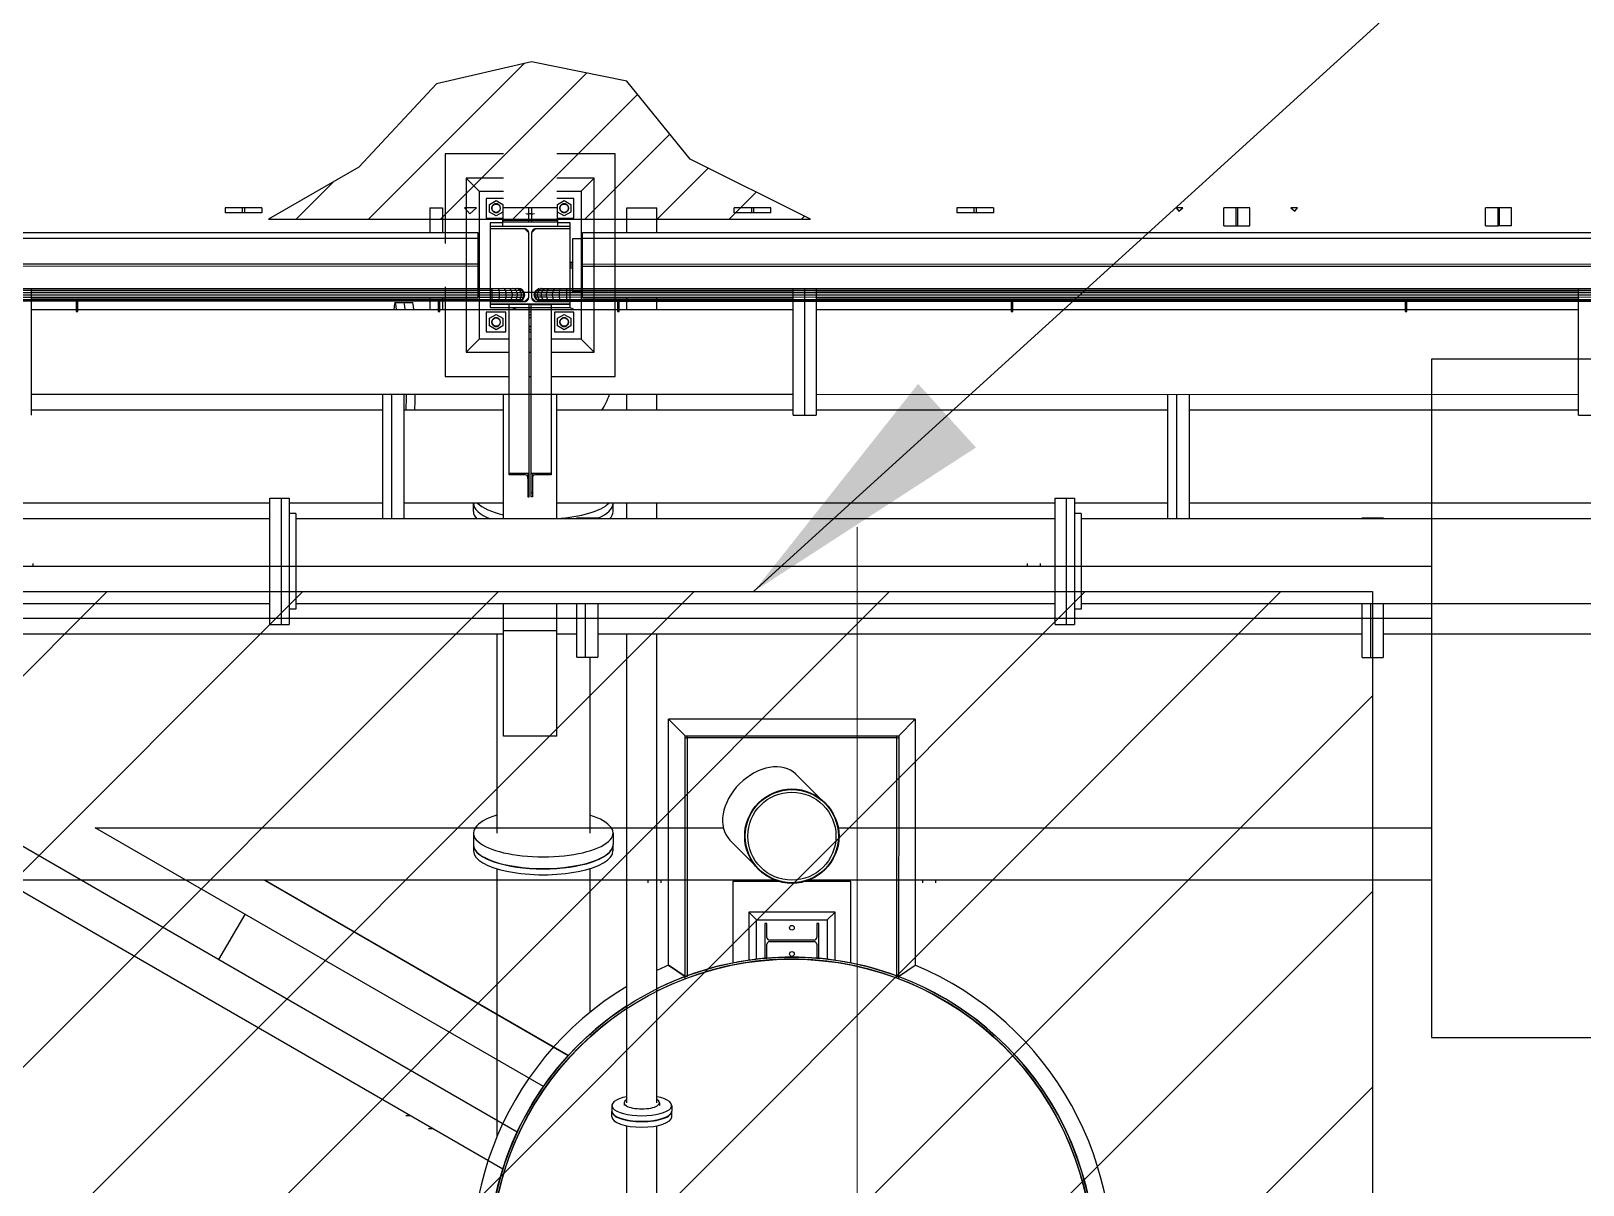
# Model space of a CAD drawing. Header units: metres. Extents: x 0 to 63075, y 0 to 44550.
# Drawn here: x 54331 to 55221, y 37816 to 38478 of the extents above; entities that cross this region are included whole.
import ezdxf

# ---------------------------------------------------------------- set-up
doc = ezdxf.new("R2010")
doc.units = ezdxf.units.M
doc.header["$LTSCALE"] = 75
for name, color, linetype in [('AI-Hatch mob', 7, 'Continuous'), ('GSB', 7, 'Continuous'), ('ML6', 1, 'Continuous'), ('SDM', 7, 'Continuous'), ('SL1', 8, 'Continuous')]:
    doc.layers.add(name, color=color, linetype=linetype)
doc.styles.add('Arial', font='arial.ttf')
doc.styles.add('ROMANS', font='ROMANS.SHX')
doc.dimstyles.new('75___1-75', dxfattribs={"dimscale": 75, "dimtxt": 2.5, "dimasz": 2, "dimexe": 1.5, "dimexo": 1, "dimgap": 0.5, "dimtad": 1, "dimdec": 0, "dimzin": 12, "dimtxsty": 'ROMANS', "dimcen": 0, "dimclrd": 256, "dimclre": 256, "dimclrt": 3, "dimazin": 3, "dimtfac": 1, "dimtdec": 0, "dimtmove": 0, "dimatfit": 0, "dimfxl": 1, "dimlwd": -1, "dimlwe": -1, "dimarcsym": 0})
doc.dimstyles.new('VL0-GL_L', dxfattribs={"dimtxt": 0.18, "dimasz": 0.18, "dimexe": 0.18, "dimexo": 0.0625, "dimgap": 0.09, "dimtad": 0, "dimtih": 1, "dimtoh": 1, "dimdec": 4, "dimzin": 0, "dimdsep": 46, "dimtxsty": 'Standard', "dimcen": 0.09, "dimadec": 0, "dimazin": 0, "dimtfac": 1, "dimtdec": 4, "dimtofl": 0, "dimtmove": 0, "dimatfit": 3, "dimfxl": 1, "dimtolj": 1, "dimtzin": 0, "dimarcsym": 0})

# ---------------------------------------------------------------- blocks, each defined once
blk = doc.blocks.new('A$C6bae614f')
at = {"layer": 'SL1'}
h = blk.add_hatch(dxfattribs=at)
h.set_pattern_fill('_USER', color=256, scale=195, angle=44.99813, style=0, pattern_type=0)
h.set_pattern_definition([(44.99813, (326091.56, -18363.04), (-137.8813, 137.89033), [])])
h.paths.add_polyline_path([(376870.1, 30330), (378940.9, 30329.9), (378481.3, 30559.1), (378239, 30856.5), (377874.5, 30931.2), (377511.6, 30846.7), (377215.6, 30528.4)])
for p, q in [((377544.9, 30579.1), (377544.9, 30236.6)), ((377768.4, 30579.1), (377544.9, 30579.1)), ((378194.9, 30579.1), (377971.4, 30579.1)), ((378194.9, 29729.1), (378194.9, 30579.1)), ((377674.9, 30436.6), (377624.9, 30486.6)), ((377768.4, 30486.6), (377624.9, 30486.6)), ((377624.9, 30486.6), (377624.9, 29821.6)), ((378114.9, 30486.6), (377971.4, 30486.6)), ((378114.9, 30486.6), (378064.9, 30436.6)), ((378114.9, 29821.6), (378114.9, 30486.6)), ((377674.9, 30436.6), (377674.9, 29871.6)), ((377674.9, 30436.6), (377768.4, 30436.6)), ((377971.4, 30436.6), (378064.9, 30436.6)), ((378064.9, 30436.6), (378064.9, 29871.6)), ((376844.9, 30372.7), (376704.9, 30372.7)), ((376704.9, 30372.7), (376704.9, 30354.2)), ((376771.4, 30354.2), (376771.4, 30372.7)), ((376778.4, 30372.7), (376778.4, 30354.2)), ((376844.9, 30372.7), (376844.9, 30354.2)), ((377486.3, 30372.7), (377534.6, 30372.7)), ((377486.3, 30372.7), (377486.3, 30279.1)), ((377534.6, 30372.7), (377534.6, 30279.1)), ((377618.9, 30372.7), (377639.6, 30350.1)), ((377664.4, 30372.7), (377618.9, 30372.7)), ((377639.6, 30350.1), (377664.4, 30372.7)), ((377702.4, 30409.1), (377702.4, 30334.1)), ((377768.4, 30409.1), (377702.4, 30409.1)), ((377714.5, 30386.3), (377739.9, 30401)), ((377714.5, 30357), (377714.5, 30386.3)), ((377724.9, 30378.9), (377723.3, 30371.6)), ((377723.3, 30371.6), (377724.9, 30364.4)), ((377729.5, 30384.7), (377724.9, 30378.9)), ((377724.9, 30364.4), (377729.5, 30358.6)), ((377736.2, 30387.9), (377729.5, 30384.7)), ((377729.5, 30358.6), (377736.2, 30355.4)), ((377743.6, 30387.9), (377736.2, 30387.9)), ((377739.9, 30401), (377765.4, 30386.3)), ((377750.3, 30384.7), (377743.6, 30387.9)), ((377743.6, 30355.4), (377750.3, 30358.6)), ((377755, 30378.9), (377750.3, 30384.7)), ((377750.3, 30358.6), (377755, 30364.4)), ((377756.6, 30371.6), (377755, 30378.9)), ((377755, 30364.4), (377756.6, 30371.6)), ((377765.4, 30386.3), (377765.4, 30356.9)), ((377974.4, 30372.7), (377765.4, 30372.7)), ((377765.4, 30372.7), (377765.4, 30319.6)), ((377864.8, 30319.6), (377864.8, 30372.7)), ((377875, 30372.7), (377875, 30319.6)), ((378037.4, 30409.1), (377971.4, 30409.1)), ((377974.4, 30319.6), (377974.4, 30372.7)), ((377974.5, 30386.3), (377999.9, 30401)), ((377974.5, 30356.9), (377974.5, 30386.3)), ((377984.9, 30378.9), (377983.3, 30371.6)), ((377983.3, 30371.6), (377984.9, 30364.4)), ((377989.5, 30384.7), (377984.9, 30378.9)), ((377984.9, 30364.4), (377989.5, 30358.6)), ((377996.2, 30387.9), (377989.5, 30384.7)), ((377989.5, 30358.6), (377996.2, 30355.4)), ((378003.6, 30387.9), (377996.2, 30387.9)), ((377999.9, 30401), (378025.4, 30386.3)), ((378010.3, 30384.7), (378003.6, 30387.9)), ((378003.6, 30355.4), (378010.3, 30358.6)), ((378015, 30378.9), (378010.3, 30384.7)), ((378010.3, 30358.6), (378015, 30364.4)), ((378016.6, 30371.6), (378015, 30378.9)), ((378015, 30364.4), (378016.6, 30371.6)), ((378025.4, 30386.3), (378025.4, 30356.9)), ((378037.4, 30334.1), (378037.4, 30409.1)), ((378239.4, 30372.7), (378353.7, 30372.7)), ((378239.4, 30279.1), (378239.4, 30372.7)), ((378353.7, 30279.1), (378353.7, 30372.7)), ((378789.9, 30372.7), (378649.9, 30372.7)), ((378649.9, 30354.1), (378649.9, 30372.7)), ((378716.4, 30354.1), (378716.4, 30372.7)), ((378723.4, 30372.7), (378723.4, 30354.1)), ((378789.9, 30354.1), (378789.9, 30372.7)), ((379639.9, 30372.6), (379499.9, 30372.6)), ((379499.9, 30372.6), (379499.9, 30354.1)), ((379566.4, 30354.1), (379566.4, 30372.6)), ((379573.4, 30372.6), (379573.4, 30354.1)), ((379639.9, 30372.6), (379639.9, 30354.1)), ((380363.6, 30372.6), (380338.2, 30372.6)), ((380338.2, 30372.6), (380348.6, 30360.1)), ((380348.6, 30360.1), (380363.6, 30372.6)), ((380519.9, 30304), (380519.9, 30372.6)), ((380572.1, 30372.6), (380519.9, 30372.6)), ((380567.8, 30304), (380567.8, 30372.6)), ((380572.1, 30372.6), (380572.1, 30304)), ((380582.1, 30372.6), (380572.1, 30372.6)), ((380619.9, 30372.6), (380582.1, 30372.6)), ((380619.9, 30304), (380619.9, 30372.6)), ((380801.7, 30372.6), (380776.3, 30372.6)), ((380776.3, 30372.6), (380791.3, 30360.1)), ((380791.3, 30360.1), (380801.7, 30372.6)), ((381572.1, 30372.6), (381519.9, 30372.6)), ((381519.9, 30304), (381519.9, 30372.6)), ((381567.8, 30304), (381567.8, 30372.6)), ((381572.1, 30372.6), (381572.1, 30304)), ((381582.1, 30372.6), (381572.1, 30372.6)), ((381619.9, 30372.6), (381582.1, 30372.6)), ((381619.9, 30304), (381619.9, 30372.6)), ((376844.9, 30354.2), (376704.9, 30354.2)), ((376771.4, 30354.2), (376759.4, 30354.2)), ((377702.4, 30334.1), (377768.4, 30334.1)), ((377739.9, 30342.3), (377714.5, 30357)), ((377764.9, 30316.1), (377716.9, 30316.1)), ((377716.9, 30316.1), (377716.9, 29992.1)), ((377716.9, 30303.6), (378022.9, 30303.6)), ((377716.9, 30303.6), (378022.9, 30303.6)), ((377736.2, 30355.4), (377743.6, 30355.4)), ((377765.4, 30356.9), (377739.9, 30342.3)), ((377764.9, 30326), (377974.9, 30326)), ((377765.4, 30326), (377764.9, 30326)), ((377764.9, 30303.6), (377764.9, 30326)), ((377764.9, 30319.6), (377974.9, 30319.6)), ((377875, 30349.6), (377864.8, 30349.6)), ((377971.4, 30334.1), (378037.4, 30334.1)), ((377974.9, 30326), (377974.4, 30326)), ((377999.9, 30342.3), (377974.5, 30356.9)), ((377974.9, 30326), (377974.9, 30303.6)), ((378022.9, 30316.1), (377974.9, 30316.1)), ((377996.2, 30355.4), (378003.6, 30355.4)), ((378025.4, 30356.9), (377999.9, 30342.3)), ((378022.9, 29992.1), (378022.9, 30316.1)), ((378789.9, 30354.1), (378649.9, 30354.1)), ((379639.9, 30354.1), (379499.9, 30354.1)), ((380519.9, 30304), (380619.9, 30304)), ((381519.9, 30304), (381557.8, 30304)), ((381557.8, 30304), (381567.8, 30304)), ((381619.9, 30304), (381567.8, 30304)), ((370069.9, 30279.4), (377669.9, 30279.1)), ((370069.9, 30257.9), (377669.9, 30257.6)), ((377669.9, 30279.1), (377669.9, 30029.1)), ((377849.4, 30292.6), (377716.9, 30292.6)), ((377851.9, 30292.6), (377716.9, 30292.6)), ((377864.4, 30277.6), (377849.4, 30292.6)), ((377864.4, 30277.6), (377849.4, 30292.6)), ((377851.9, 30290.1), (377851.9, 30292.6)), ((377864.4, 30030.6), (377864.4, 30277.6)), ((377890.4, 30292.6), (377875.4, 30277.6)), ((377890.4, 30292.6), (377875.4, 30277.6)), ((377875.4, 30277.6), (377875.4, 30030.6)), ((377887.9, 30292.6), (377887.9, 30290.1)), ((378022.9, 30292.6), (377887.9, 30292.6)), ((378022.9, 30292.6), (377890.4, 30292.6)), ((378032.9, 30255.6), (378069.9, 30255.6)), ((378032.9, 30052.6), (378032.9, 30255.6)), ((378069.9, 30279.1), (387669.9, 30278.8)), ((378069.9, 30257.6), (378069.9, 30279.1)), ((378069.9, 30257.6), (387669.9, 30257.3)), ((378069.9, 30050.6), (378069.9, 30257.6)), ((377669.9, 30236.6), (377670.9, 30236.6)), ((377670.9, 30236.6), (377670.9, 30071.6)), ((370069.9, 30158.9), (377669.9, 30158.6)), ((377669.9, 30149.6), (370069.9, 30149.9)), ((378022.9, 30165.7), (378032.9, 30165.7)), ((378032.9, 30157.7), (378022.9, 30157.7)), ((378032.9, 30150.5), (378022.9, 30150.5)), ((378032.9, 30142.5), (378022.9, 30142.5)), ((378069.9, 30158.6), (387669.9, 30158.3)), ((387669.9, 30149.3), (378069.9, 30149.6)), ((371081.6, 30065.2), (377824.9, 30065)), ((371081.6, 30063.4), (377724.9, 30063.2)), ((375875.3, 30064), (375963.2, 30064)), ((375963.2, 30064), (375963.1, 29581.4)), ((377544.9, 30071.6), (377544.9, 29729.1)), ((377669.9, 30071.6), (377670.9, 30071.6)), ((377724.9, 30063.2), (377724.9, 30065)), ((377724.9, 30057.9), (377724.9, 30063.2)), ((377834.3, 30063.2), (377724.9, 30063.2)), ((377749.3, 30063.2), (377747.2, 30065)), ((377751, 30057.9), (377749.3, 30063.2)), ((377772.4, 30063.2), (377768.3, 30065)), ((377775.8, 30057.9), (377772.4, 30063.2)), ((377793.1, 30063.2), (377787.3, 30065)), ((377798, 30057.9), (377793.1, 30063.2)), ((377810.4, 30063.2), (377803.1, 30065)), ((377816.6, 30057.9), (377810.4, 30063.2)), ((377823.4, 30063.2), (377815, 30065)), ((377831.5, 30063.2), (377822.4, 30065)), ((377830.6, 30057.9), (377823.4, 30063.2)), ((377834.3, 30063.2), (377824.9, 30065)), ((377839.2, 30057.9), (377831.5, 30063.2)), ((377842.2, 30057.9), (377834.3, 30063.2)), ((377892.6, 30057.9), (377900.5, 30063.2)), ((377895.5, 30057.9), (377903.2, 30063.2)), ((377900.5, 30063.2), (377909.8, 30065)), ((377903.2, 30063.2), (377900.5, 30063.2)), ((377903.2, 30063.2), (377912.3, 30065)), ((377903.2, 30063.2), (377924.3, 30063.2)), ((377904.2, 30057.9), (377911.3, 30063.2)), ((377912.3, 30065), (377909.8, 30065)), ((377911.3, 30063.2), (377919.7, 30065)), ((377912.3, 30065), (377931.6, 30065)), ((377918.1, 30057.9), (377924.3, 30063.2)), ((377924.3, 30063.2), (377931.6, 30065)), ((377924.3, 30063.2), (377941.6, 30063.2)), ((377931.6, 30065), (377947.5, 30065)), ((377936.7, 30057.9), (377941.6, 30063.2)), ((377941.6, 30063.2), (377947.5, 30065)), ((377941.6, 30063.2), (387541.9, 30062.9)), ((377947.5, 30065), (387541.9, 30064.7)), ((377958.9, 30057.9), (377962.4, 30063.2)), ((377962.4, 30063.2), (377966.4, 30065)), ((377983.7, 30057.9), (377985.5, 30063.2)), ((377985.5, 30063.2), (377987.6, 30065)), ((378009.8, 30063.2), (378009.8, 30065)), ((378009.8, 30057.9), (378009.8, 30063.2)), ((378875.3, 29581.3), (378875.3, 30063.9)), ((378875.3, 30063.9), (378963.2, 30063.9)), ((378919.2, 29581.3), (378919.2, 30063.9)), ((378963.2, 30063.9), (378963.1, 29581.3)), ((381875.3, 29581.2), (381875.3, 30063.8)), ((381875.3, 30063.8), (381963.2, 30063.8)), ((371081.6, 30058.1), (377842.2, 30057.9)), ((371081.6, 30050.2), (377847.5, 30050)), ((371081.6, 30040.8), (377849.3, 30040.6)), ((371081.6, 30031.5), (377847.5, 30031.3)), ((371081.6, 30023.6), (377842.2, 30023.4)), ((371081.6, 30018.3), (377834.3, 30018.1)), ((377824.9, 30016.2), (371081.6, 30016.4)), ((375963.2, 30050.7), (377669.9, 30050.6)), ((375963.2, 30029.2), (377669.9, 30029.1)), ((376135.3, 30016.3), (376135.3, 29977.2)), ((376141.6, 29977.2), (376141.6, 30016.3)), ((377354.1, 30011.8), (377420.6, 30011.8)), ((377486.3, 30029.1), (377486.3, 29984.6)), ((377518.6, 30016.2), (377518.6, 29977.1)), ((377524.9, 29977.1), (377524.9, 30016.2)), ((377534.6, 30029.1), (377534.6, 29984.6)), ((377716.9, 30015.6), (377849.4, 30015.6)), ((377849.4, 30015.6), (377716.9, 30015.6)), ((377716.9, 30015.6), (377851.9, 30015.6)), ((378022.9, 30004.6), (377716.9, 30004.6)), ((377716.9, 30004.6), (378022.9, 30004.6)), ((378022.9, 30004.6), (377716.9, 30004.6)), ((377724.9, 30050), (377724.9, 30057.9)), ((377724.9, 30040.6), (377724.9, 30050)), ((377724.9, 30031.3), (377724.9, 30040.6)), ((377724.9, 30023.4), (377724.9, 30031.3)), ((377724.9, 30018.1), (377724.9, 30023.4)), ((377724.9, 30016.2), (377724.9, 30018.1)), ((377747.2, 30016.2), (377749.3, 30018.1)), ((377749.3, 30018.1), (377751, 30023.4)), ((377752.2, 30050), (377751, 30057.9)), ((377751, 30023.4), (377752.2, 30031.3)), ((377752.6, 30040.6), (377752.2, 30050)), ((377752.2, 30031.3), (377752.6, 30040.6)), ((377768.3, 30016.2), (377772.4, 30018.1)), ((377772.4, 30018.1), (377775.8, 30023.4)), ((377778.1, 30050), (377775.8, 30057.9)), ((377775.8, 30023.4), (377778.1, 30031.3)), ((377778.9, 30040.6), (377778.1, 30050)), ((377778.1, 30031.3), (377778.9, 30040.6)), ((377787.3, 30016.2), (377793.1, 30018.1)), ((377865.9, 30004.3), (377789.7, 30004.3)), ((377789.7, 29352.5), (377789.7, 30004.3)), ((377793.1, 30018.1), (377798, 30023.4)), ((377801.3, 30050), (377798, 30057.9)), ((377798, 30023.4), (377801.3, 30031.3)), ((377802.5, 30040.6), (377801.3, 30050)), ((377801.3, 30031.3), (377802.5, 30040.6)), ((377803.1, 30016.2), (377810.4, 30018.1)), ((377810.4, 30018.1), (377816.6, 30023.4)), ((377815, 30016.2), (377823.4, 30018.1)), ((377820.7, 30050), (377816.6, 30057.9)), ((377816.6, 30023.4), (377820.7, 30031.3)), ((377822.2, 30040.6), (377820.7, 30050)), ((377820.7, 30031.3), (377822.2, 30040.6)), ((377822.4, 30016.2), (377831.5, 30018.1)), ((377823.4, 30018.1), (377830.6, 30023.4)), ((377824.9, 30016.2), (377834.3, 30018.1)), ((377835.3, 30050), (377830.6, 30057.9)), ((377830.6, 30023.4), (377835.3, 30031.3)), ((377831.5, 30018.1), (377839.2, 30023.4)), ((377834.3, 30018.1), (377842.2, 30023.4)), ((377837, 30040.6), (377835.3, 30050)), ((377835.3, 30031.3), (377837, 30040.6)), ((377844.4, 30050), (377839.2, 30057.9)), ((377839.2, 30023.4), (377844.4, 30031.3)), ((377847.5, 30050), (377842.2, 30057.9)), ((377842.2, 30023.4), (377847.5, 30031.3)), ((377846.2, 30040.6), (377844.4, 30050)), ((377844.4, 30031.3), (377846.2, 30040.6)), ((377847, 30050.6), (377887.7, 30050.6)), ((377849.3, 30040.6), (377847.5, 30050)), ((377847.5, 30031.3), (377849.3, 30040.6)), ((377849.4, 30015.6), (377864.4, 30030.6)), ((377864.4, 30030.6), (377849.4, 30015.6)), ((377849.4, 30015.6), (377864.4, 30030.6)), ((377851.9, 30015.6), (377851.9, 30018.1)), ((377865.9, 29268.6), (377865.9, 30004.3)), ((377873.9, 30004.3), (377950.1, 30004.3)), ((377873.9, 29268.6), (377873.9, 30004.3)), ((377875.4, 30030.6), (377890.4, 30015.6)), ((377875.4, 30030.6), (377890.4, 30015.6)), ((377875.4, 30030.6), (377890.4, 30015.6)), ((377885.4, 30040.6), (377887.3, 30050)), ((377888.5, 30040.6), (377885.4, 30040.6)), ((377887.3, 30031.3), (377885.4, 30040.6)), ((377887.3, 30050), (377892.6, 30057.9)), ((377890.3, 30050), (377887.3, 30050)), ((377892.6, 30023.4), (377887.3, 30031.3)), ((377890.3, 30031.3), (377887.3, 30031.3)), ((377887.9, 30018.1), (377887.9, 30015.6)), ((377887.9, 30015.6), (378022.9, 30015.6)), ((377888.5, 30040.6), (377890.3, 30050)), ((377888.5, 30040.6), (377912.6, 30040.6)), ((377890.3, 30031.3), (377888.5, 30040.6)), ((377890.3, 30050), (377895.5, 30057.9)), ((377890.3, 30050), (377914, 30050)), ((377895.5, 30023.4), (377890.3, 30031.3)), ((377914, 30031.3), (377890.3, 30031.3)), ((377890.4, 30015.6), (378022.9, 30015.6)), ((377890.4, 30015.6), (378022.9, 30015.6)), ((377895.5, 30057.9), (377892.6, 30057.9)), ((377895.5, 30023.4), (377892.6, 30023.4)), ((377900.5, 30018.1), (377892.6, 30023.4)), ((377895.5, 30057.9), (377918.1, 30057.9)), ((377903.2, 30018.1), (377895.5, 30023.4)), ((377895.5, 30023.4), (377918.1, 30023.4)), ((377897.7, 30040.6), (377899.4, 30050)), ((377899.4, 30031.3), (377897.7, 30040.6)), ((377899.4, 30050), (377904.2, 30057.9)), ((377904.2, 30023.4), (377899.4, 30031.3)), ((377909.8, 30016.2), (377900.5, 30018.1)), ((377903.2, 30018.1), (377900.5, 30018.1)), ((377903.2, 30018.1), (377924.3, 30018.1)), ((377912.3, 30016.2), (377903.2, 30018.1)), ((377911.3, 30018.1), (377904.2, 30023.4)), ((377909.8, 30016.2), (377912.3, 30016.2)), ((377919.7, 30016.2), (377911.3, 30018.1)), ((377912.3, 30016.2), (377931.6, 30016.2)), ((377912.6, 30040.6), (377914, 30050)), ((377912.6, 30040.6), (377932.3, 30040.6)), ((377914, 30031.3), (377912.6, 30040.6)), ((377914, 30050), (377918.1, 30057.9)), ((377914, 30050), (377933.4, 30050)), ((377933.4, 30031.3), (377914, 30031.3)), ((377918.1, 30023.4), (377914, 30031.3)), ((377918.1, 30057.9), (377936.7, 30057.9)), ((377924.3, 30018.1), (377918.1, 30023.4)), ((377918.1, 30023.4), (377936.7, 30023.4)), ((377924.3, 30018.1), (377941.6, 30018.1)), ((377931.6, 30016.2), (377924.3, 30018.1)), ((377931.6, 30016.2), (377947.5, 30016.2)), ((377932.3, 30040.6), (377933.4, 30050)), ((377933.4, 30031.3), (377932.3, 30040.6)), ((377932.3, 30040.6), (387541.9, 30040.3)), ((377933.4, 30050), (377936.7, 30057.9)), ((377933.4, 30050), (387541.9, 30049.6)), ((387541.9, 30031), (377933.4, 30031.3)), ((377936.7, 30023.4), (377933.4, 30031.3)), ((377936.7, 30057.9), (387541.9, 30057.6)), ((377941.6, 30018.1), (377936.7, 30023.4)), ((377936.7, 30023.4), (387541.9, 30023.1)), ((377947.5, 30016.2), (377941.6, 30018.1)), ((377941.6, 30018.1), (387541.9, 30017.8)), ((377947.5, 30016.2), (387541.9, 30015.9)), ((377950.1, 30004.3), (377950.1, 29352.5)), ((377955.8, 30040.6), (377956.6, 30050)), ((377956.6, 30031.3), (377955.8, 30040.6)), ((377956.6, 30050), (377958.9, 30057.9)), ((377958.9, 30023.4), (377956.6, 30031.3)), ((377962.4, 30018.1), (377958.9, 30023.4)), ((377966.4, 30016.2), (377962.4, 30018.1)), ((377982.1, 30040.6), (377982.5, 30050)), ((377982.5, 30031.3), (377982.1, 30040.6)), ((377982.5, 30050), (377983.7, 30057.9)), ((377983.7, 30023.4), (377982.5, 30031.3)), ((377985.5, 30018.1), (377983.7, 30023.4)), ((377987.6, 30016.2), (377985.5, 30018.1)), ((378009.8, 30050), (378009.8, 30057.9)), ((378009.8, 30040.6), (378009.8, 30050)), ((378009.8, 30031.3), (378009.8, 30040.6)), ((378009.8, 30023.4), (378009.8, 30031.3)), ((378009.8, 30018.1), (378009.8, 30023.4)), ((378009.8, 30016.2), (378009.8, 30018.1)), ((378032.9, 30052.6), (378069.9, 30052.6)), ((378069.9, 30029.1), (378069.9, 30050.6)), ((378069.9, 30050.6), (378875.3, 30050.6)), ((378069.9, 30029.1), (378875.3, 30029.1)), ((378203.5, 30016.2), (378203.5, 29977.1)), ((378209.8, 29977.1), (378209.8, 30016.2)), ((378239.4, 29984.5), (378239.4, 30029.1)), ((378353.7, 29984.5), (378353.7, 30029.1)), ((378919.2, 29581.3), (378919.2, 30016.2)), ((378963.2, 30050.6), (381875.3, 30050.5)), ((378963.2, 30029.1), (381875.3, 30029)), ((379708, 30016.2), (379708, 29977.1)), ((379714.3, 29977.1), (379714.3, 30016.2)), ((381212.5, 30016.1), (381212.5, 29977)), ((381218.8, 29977), (381218.8, 30016.1)), ((375963.1, 29984.6), (376135.3, 29984.6)), ((375963.1, 29984.6), (378875.3, 29984.5)), ((376135.3, 29977.2), (376141.6, 29977.2)), ((376141.6, 29984.6), (377518.6, 29984.6)), ((377518.6, 29977.1), (377524.9, 29977.1)), ((377524.9, 29984.6), (378203.5, 29984.5)), ((377702.4, 29974.1), (377702.4, 29899.1)), ((377777.4, 29974.1), (377702.4, 29974.1)), ((377714.5, 29951.3), (377739.9, 29966)), ((377714.5, 29922), (377714.5, 29951.3)), ((377716.9, 29992.1), (378022.9, 29992.1)), ((377724.9, 29943.9), (377723.2, 29936.6)), ((377729.5, 29949.7), (377724.9, 29943.9)), ((377736.2, 29952.9), (377729.5, 29949.7)), ((377743.6, 29952.9), (377736.2, 29952.9)), ((377739.9, 29966), (377765.3, 29951.3)), ((377750.3, 29949.7), (377743.6, 29952.9)), ((377754.9, 29943.9), (377750.3, 29949.7)), ((377756.6, 29936.6), (377754.9, 29943.9)), ((377765.3, 29951.3), (377765.3, 29921.9)), ((377777.4, 29899.1), (377777.4, 29974.1)), ((377873.9, 29974.1), (377865.9, 29974.1)), ((377865.9, 29963.7), (377869.9, 29966)), ((377866.2, 29952.9), (377865.9, 29952.7)), ((377873.6, 29952.9), (377866.2, 29952.9)), ((377869.9, 29966), (377873.9, 29963.7)), ((377873.9, 29952.7), (377873.6, 29952.9)), ((377962.4, 29974.1), (377962.4, 29899.1)), ((378037.4, 29974.1), (377962.4, 29974.1)), ((377974.5, 29951.3), (377999.9, 29966)), ((377974.5, 29921.9), (377974.5, 29951.3)), ((377984.9, 29943.9), (377983.2, 29936.6)), ((377989.5, 29949.7), (377984.9, 29943.9)), ((377996.2, 29952.9), (377989.5, 29949.7)), ((378003.6, 29952.9), (377996.2, 29952.9)), ((377999.9, 29966), (378025.3, 29951.3)), ((378010.3, 29949.7), (378003.6, 29952.9)), ((378014.9, 29943.9), (378010.3, 29949.7)), ((378016.6, 29936.6), (378014.9, 29943.9)), ((378025.3, 29951.3), (378025.3, 29921.9)), ((378037.4, 29899.1), (378037.4, 29974.1)), ((378203.5, 29977.1), (378209.8, 29977.1)), ((378209.8, 29984.5), (378875.3, 29984.5)), ((378963.1, 29984.5), (379708, 29984.5)), ((378963.1, 29984.5), (381875.3, 29984.4)), ((379708, 29977.1), (379714.3, 29977.1)), ((379714.3, 29984.5), (381212.5, 29984.4)), ((381212.5, 29977), (381218.8, 29977)), ((381218.8, 29984.4), (381875.3, 29984.4)), ((377702.4, 29899.1), (377777.4, 29899.1)), ((377739.9, 29907.3), (377714.5, 29922)), ((377723.2, 29936.6), (377724.9, 29929.4)), ((377724.9, 29929.4), (377729.5, 29923.6)), ((377729.5, 29923.6), (377736.2, 29920.4)), ((377736.2, 29920.4), (377743.6, 29920.4)), ((377765.3, 29921.9), (377739.9, 29907.3)), ((377743.6, 29920.4), (377750.3, 29923.6)), ((377750.3, 29923.6), (377754.9, 29929.4)), ((377754.9, 29929.4), (377756.6, 29936.6)), ((377865.9, 29920.5), (377866.2, 29920.4)), ((377869.9, 29907.3), (377865.9, 29909.6)), ((377865.9, 29899.1), (377873.9, 29899.1)), ((377866.2, 29920.4), (377873.6, 29920.4)), ((377873.9, 29909.6), (377869.9, 29907.3)), ((377873.6, 29920.4), (377873.9, 29920.5)), ((377962.4, 29899.1), (378037.4, 29899.1)), ((377999.9, 29907.3), (377974.5, 29921.9)), ((377983.2, 29936.6), (377984.9, 29929.4)), ((377984.9, 29929.4), (377989.5, 29923.6)), ((377989.5, 29923.6), (377996.2, 29920.4)), ((377996.2, 29920.4), (378003.6, 29920.4)), ((378025.3, 29921.9), (377999.9, 29907.3)), ((378003.6, 29920.4), (378010.3, 29923.6)), ((378010.3, 29923.6), (378014.9, 29929.4)), ((378014.9, 29929.4), (378016.6, 29936.6)), ((377674.9, 29871.6), (377624.9, 29821.6)), ((377789.7, 29871.6), (377674.9, 29871.6)), ((377873.9, 29871.6), (377865.9, 29871.6)), ((378064.9, 29871.6), (377950.1, 29871.6)), ((378114.9, 29821.6), (378064.9, 29871.6)), ((377624.9, 29821.6), (377789.7, 29821.6)), ((377865.9, 29821.6), (377873.9, 29821.6)), ((377950.1, 29821.6), (378114.9, 29821.6)), ((381313.2, 29795), (381313.1, 27203.4)), ((385452.1, 29794.8), (381313.2, 29795)), ((377544.9, 29729.1), (377789.7, 29729.1)), ((377865.9, 29729.1), (377873.9, 29729.1)), ((377950.1, 29729.1), (378194.9, 29729.1)), ((375963.1, 29660.8), (378875.3, 29660.7)), ((375963.1, 29660.8), (378875.3, 29660.7)), ((377306.9, 29184.6), (377306.9, 29660.7)), ((377340.2, 29660.7), (377340.2, 29184.6)), ((377387.3, 29660.7), (377387.3, 29184.6)), ((377768.4, 29184.6), (377768.4, 29660.7)), ((377971.4, 29184.5), (377971.4, 29660.7)), ((378239.4, 29600.4), (378239.4, 29660.7)), ((378353.7, 29600.4), (378353.7, 29660.7)), ((378963.1, 29660.7), (381875.3, 29660.6)), ((378963.1, 29660.7), (381875.3, 29660.6)), ((380306.9, 29184.5), (380306.9, 29660.6)), ((380340.2, 29184.5), (380340.2, 29660.6)), ((380387.3, 29660.6), (380387.3, 29184.5)), ((377306.9, 29600.4), (375963.1, 29600.5)), ((377768.4, 29600.4), (377387.3, 29600.4)), ((378875.3, 29600.4), (377971.4, 29600.4)), ((380306.9, 29600.3), (378963.1, 29600.4)), ((381875.3, 29600.3), (380387.3, 29600.3)), ((378875.3, 29581.3), (378963.1, 29581.3)), ((378875.3, 29581.3), (378963.1, 29581.3)), ((381875.3, 29581.2), (381963.1, 29581.2)), ((381875.3, 29581.2), (381963.1, 29581.2)), ((377789.7, 29359.2), (377865.9, 29359.2)), ((377851.9, 29352.5), (377789.7, 29352.5)), ((377861.1, 29359.2), (377861.1, 29268.6)), ((377873.9, 29359.2), (377950.1, 29359.2)), ((377878.7, 29359.2), (377878.7, 29268.6)), ((377950.1, 29352.5), (377887.9, 29352.5)), ((376875.2, 29244.9), (374387.3, 29244.9)), ((376875.2, 28781.4), (376875.2, 29264)), ((376875.2, 29264), (376949.4, 29264)), ((376875.2, 28781.4), (376875.2, 29264)), ((376875.2, 29264), (376949.4, 29264)), ((376919.2, 29264), (376919.2, 28781.4)), ((376949.4, 29264), (376949.4, 28781.4)), ((377306.9, 29244.8), (376949.4, 29244.9)), ((377768.4, 29244.8), (377387.3, 29244.8)), ((377653.2, 29244.8), (377653.2, 29244.3)), ((377653.2, 29213), (377653.2, 29244.3)), ((377865.9, 29285.8), (377861.1, 29285.8)), ((377861.1, 29268.6), (377865.9, 29268.6)), ((377873.9, 29285.8), (377878.7, 29285.8)), ((377878.7, 29268.6), (377873.9, 29268.6)), ((379875.2, 29244.8), (377971.4, 29244.8)), ((378186.6, 29244.8), (378186.6, 29244.3)), ((378186.6, 29213), (378186.6, 29244.3)), ((378239.4, 29184.5), (378239.4, 29244.8)), ((378353.7, 29184.5), (378353.7, 29244.8)), ((379875.2, 28781.3), (379875.2, 29263.9)), ((379875.2, 29263.9), (379949.4, 29263.9)), ((379875.2, 29263.9), (379949.4, 29263.9)), ((379875.2, 28781.3), (379875.2, 29263.9)), ((379919.2, 28781.3), (379919.2, 29263.9)), ((379949.4, 29263.9), (379949.4, 28781.3)), ((380306.9, 29244.7), (379949.4, 29244.8)), ((382875.2, 29244.7), (380387.3, 29244.7)), ((376875.2, 29184.6), (373963.1, 29184.7)), ((376875.2, 29184.6), (373963.1, 29184.7)), ((376974.8, 29205.2), (376949.4, 29205.2)), ((376974.8, 29205.2), (376949.4, 29205.2)), ((376974.8, 29205.2), (376974.7, 28840.1)), ((376974.8, 29205.2), (376974.7, 28840.1)), ((379875.2, 29184.5), (376974.8, 29184.6)), ((379875.2, 29184.5), (376974.8, 29184.6)), ((378048.2, 29184.5), (378048.2, 29189.3)), ((378048.2, 29189.3), (378128.6, 29189.3)), ((378081.5, 29189.3), (378081.5, 29184.5)), ((378128.6, 29189.3), (378128.6, 29184.5)), ((379974.8, 29205.1), (379949.4, 29205.1)), ((379974.8, 29205.1), (379949.4, 29205.1)), ((379974.8, 29205.1), (379974.7, 28840)), ((379974.8, 29205.1), (379974.7, 28840)), ((382875.2, 29184.4), (379974.8, 29184.5)), ((382875.2, 29184.4), (379974.8, 29184.5)), ((381048.2, 29184.4), (381048.2, 29189.2)), ((381048.2, 29189.2), (381128.6, 29189.2)), ((381081.5, 29184.4), (381081.5, 29189.2)), ((381128.6, 29189.2), (381128.6, 29184.4)), ((370163.8, 29004.4), (381313.1, 29004)), ((375969.9, 29014.2), (375969.9, 29004.2)), ((379769.9, 29004.1), (379769.9, 29014.1)), ((379819.9, 29004.1), (379819.9, 29014.1)), ((376875.2, 28860.7), (373963.1, 28860.8)), ((376875.2, 28860.7), (373963.1, 28860.8)), ((376974.7, 28840.1), (376949.4, 28840.1)), ((376974.7, 28840.1), (376949.4, 28840.1)), ((379875.2, 28860.6), (376974.7, 28860.7)), ((379875.2, 28860.6), (376974.7, 28860.7)), ((377768.4, 28354.1), (377768.4, 28860.7)), ((377971.4, 28354.1), (377971.4, 28860.7)), ((378048.2, 28655.9), (378048.2, 28860.7)), ((378081.4, 28655.9), (378081.5, 28860.7)), ((378128.6, 28860.7), (378128.6, 28655.9)), ((379974.7, 28840), (379949.4, 28840)), ((379974.7, 28840), (379949.4, 28840)), ((382875.2, 28860.5), (379974.7, 28860.6)), ((382875.2, 28860.5), (379974.7, 28860.6)), ((381048.2, 28655.8), (381048.2, 28860.6)), ((381081.4, 28655.8), (381081.5, 28860.6)), ((381128.6, 28860.6), (381128.6, 28655.8)), ((381313.1, 28804), (370196.3, 28804.4)), ((376875.2, 28781.4), (376949.4, 28781.4)), ((376875.2, 28781.4), (376949.4, 28781.4)), ((377768.4, 28758.4), (377971.4, 28758.4)), ((379875.2, 28781.3), (379949.4, 28781.3)), ((379875.2, 28781.3), (379949.4, 28781.3)), ((377768.4, 28744.8), (375128.6, 28744.9)), ((377742.1, 28744.8), (377742.1, 27984.7)), ((378048.2, 28744.8), (377971.4, 28744.8)), ((381048.2, 28744.7), (378128.6, 28744.8)), ((378239.3, 26953.9), (378239.4, 28744.8)), ((378353.6, 26953.9), (378353.7, 28744.8)), ((384048.2, 28744.6), (381128.6, 28744.7)), ((378048.2, 28655.9), (378128.6, 28655.9)), ((378097.7, 28655.9), (378097.7, 27984.7)), ((381048.2, 28655.8), (381128.6, 28655.8)), ((378398.3, 27479.6), (378398.4, 28420.1)), ((379341.4, 28420.1), (378398.4, 28420.1)), ((378398.4, 28420.1), (378461.9, 28356.6)), ((379277.9, 28356.6), (379341.4, 28420.1)), ((379341.4, 28420.1), (379341.3, 27479.6)), ((377971.4, 28354.1), (377768.4, 28354.1)), ((378461.8, 27436.5), (378461.9, 28356.6)), ((378461.9, 28356.6), (379277.9, 28356.6)), ((378461.9, 28348.6), (378469.9, 28348.6)), ((378469.9, 28348.6), (378469.8, 27732)), ((378469.9, 28348.6), (378469.9, 28356.6)), ((379269.9, 28348.6), (378469.9, 28348.6)), ((379269.9, 28348.6), (379269.8, 27550.3)), ((379269.9, 28356.6), (379269.9, 28348.6)), ((379269.9, 28348.6), (379277.9, 28348.6)), ((379277.9, 28356.6), (379277.8, 27436.5)), ((378995.6, 28098.5), (378884.6, 28209.5)), ((375809.6, 28004.2), (377820.6, 26842.9)), ((376208.6, 28004.2), (378608.1, 28004.1)), ((377920.6, 27016), (376208.6, 28004.2)), ((379044.9, 28004.1), (381313.1, 28004)), ((377653.2, 27984.7), (377653.2, 27940.4)), ((377653.3, 27937), (377653.3, 27916.5)), ((378186.3, 27936.8), (378186.3, 27916.5)), ((378186.6, 27984.7), (378186.6, 27940.4)), ((378633.1, 27958), (378744.1, 27847)), ((377742.3, 27848.6), (377742.2, 26822.5)), ((378097.4, 27848.5), (378097.4, 27299)), ((378813.5, 27804.1), (370367.3, 27804.4)), ((375856, 27804.2), (377765.6, 26701.5)), ((378015.5, 27134.5), (376855.2, 27804.2)), ((376855.9, 27804.2), (376855.7, 27803.9)), ((376855.7, 27803.9), (376855.9, 27804.2)), ((376855.9, 27804.2), (378015.5, 27134.5)), ((378319.8, 27804.1), (378319.8, 27794.1)), ((378369.8, 27804.1), (378369.8, 27794.1)), ((378644.8, 27799.1), (378644.8, 27488.7)), ((378831.6, 27799.1), (378644.8, 27799.1)), ((379094.8, 27799.1), (378908, 27799.1)), ((381313.1, 27804), (378926.2, 27804.1)), ((379094.8, 27488.7), (379094.8, 27799.1)), ((379369.8, 27794.1), (379369.8, 27804.1)), ((379419.8, 27794.1), (379419.8, 27804.1)), ((378469.8, 27732), (378469.8, 27618.2)), ((376680.9, 27501.1), (376780.7, 27674)), ((378734.8, 27652.6), (378704.8, 27682.6)), ((379034.8, 27682.6), (378704.8, 27682.6)), ((378704.8, 27682.6), (378704.8, 27498.9)), ((378734.8, 27652.6), (379004.8, 27652.6)), ((378734.8, 27502.8), (378734.8, 27652.6)), ((378766.3, 27639.1), (378766.3, 27506.1)), ((378774.7, 27639.1), (378766.3, 27639.1)), ((378774.7, 27585.6), (378774.7, 27639.1)), ((378964.9, 27639.1), (378964.9, 27585.6)), ((378973.3, 27639.1), (378964.9, 27639.1)), ((378973.3, 27506.1), (378973.3, 27639.1)), ((379004.8, 27652.6), (379034.8, 27682.6)), ((379004.8, 27652.6), (379004.8, 27502.8)), ((379034.8, 27498.9), (379034.8, 27682.6)), ((378469.8, 27618.2), (378469.8, 27550.3)), ((378954.8, 27575.5), (378784.8, 27575.5)), ((378469.8, 27550.3), (378469.8, 27436.5)), ((378774.7, 27506.1), (378774.7, 27559.6)), ((378784.8, 27569.7), (378954.8, 27569.7)), ((378964.9, 27559.6), (378964.9, 27506.1)), ((379269.8, 27550.3), (379269.8, 27436.5)), ((378398.3, 27479.6), (378461.8, 27436.5)), ((378461.8, 27436.5), (378398.3, 27479.6)), ((378766.3, 27506.1), (378774.7, 27506.1)), ((378964.9, 27506.1), (378973.3, 27506.1)), ((379277.8, 27436.5), (379341.3, 27479.6)), ((379277.8, 27436.5), (379341.3, 27479.6)), ((378469.8, 27436.5), (378461.8, 27436.5)), ((378461.8, 27427.9), (378461.8, 27436.5)), ((379269.8, 27436.5), (379277.8, 27436.5)), ((379277.8, 27436.5), (379277.8, 27427.9)), ((381313.1, 27203.4), (385452, 27203.3)), ((378182.2, 26943.6), (378182.2, 26922.6)), ((378182.2, 26900.1), (378182.2, 26921.1)), ((378229, 26953.9), (378229, 26943.6)), ((378363.9, 26953.9), (378363.9, 26943.6)), ((378410.8, 26943.6), (378410.8, 26922.6)), ((378410.8, 26900.1), (378410.8, 26921.1)), ((377414.6, 26904.1), (377394.6, 26904.1)), ((378239.3, 26119), (378239.3, 26866.3)), ((378353.6, 26119), (378353.6, 26866.3)), ((377501.2, 26854.1), (377481.2, 26854.1))]:
    blk.add_line(p, q, dxfattribs=at)
blk.add_lwpolyline([(376870.1, 30330), (378940.9, 30329.9), (378481.3, 30559.1), (378239, 30856.5), (377874.5, 30931.2), (377511.6, 30846.7), (377215.6, 30528.4)], close=True, dxfattribs=at)
for centre, radius in [((377739.9, 30371.6), 16), ((377999.9, 30371.6), 16), ((377739.9, 29936.6), 16), ((377999.9, 29936.6), 16), ((378869.8, 27972.7), 180.2), ((378869.8, 27972.7), 177.8), ((378869.8, 27972.7), 177.8), ((378869.8, 27972.7), 168.3), ((378869.8, 27622.6), 9), ((378869.8, 27522.6), 9), ((378869.8, 26352.7), 1158), ((378869.8, 26352.7), 1150)]:
    blk.add_circle(centre, radius, dxfattribs=at)
for centre, radius, start, end in [((377848.4, 30276.6), 16, 359.99609, 89.9981), ((377848.4, 30276.6), 16, 359.99609, 89.9981), ((377891.4, 30276.6), 16, 89.9981, 179.99609), ((377891.4, 30276.6), 16, 89.9981, 179.99609), ((377848.4, 30031.6), 16, 269.9981, 359.99609), ((377848.4, 30031.6), 16, 269.99813, 359.99813), ((377848.4, 30031.6), 16, 269.9981, 359.99609), ((377891.4, 30031.6), 16, 179.99609, 269.9981), ((377891.4, 30031.6), 16, 179.99813, 269.99813), ((377891.4, 30031.6), 16, 179.99609, 269.9981), ((377919.9, 29745.1), 266.7, 112.15811, 116.13666), ((377869.9, 29936.6), 16, 75.52057, 104.47569), ((377919.9, 29745.1), 266.7, 63.8596, 67.83814), ((377869.9, 29936.6), 16, 255.52057, 284.47568), ((377919.9, 29745.1), 266.7, 327.14024, 341.54346), ((378784.8, 27585.6), 10.1, 179.99813, 269.99813), ((378954.8, 27585.6), 10.1, 269.99813, 359.99813), ((378784.8, 27559.6), 10.1, 89.99813, 179.99813), ((378954.8, 27559.6), 10.1, 359.99813, 89.99813), ((378869.8, 26352.7), 1221.5, 121.07287, 67.29248), ((378869.8, 26352.7), 1150, 123.24498, 116.66842), ((378869.8, 26352.7), 1221.5, 112.70377, 114.99586), ((378869.8, 26352.7), 1158, 69.7905, 110.20576), ((378869.8, 26352.7), 1158, 122.98588, 69.36814), ((378869.8, 26352.7), 1158, 110.62812, 116.46979)]:
    blk.add_arc(centre, radius, start, end, dxfattribs=at)
for centre, major_axis, ratio, start_param, end_param in [((377852.8, 30348.3), (12, 0), 0.112673, 0.459721, 1.570796), ((377852.8, 30347), (12, 0), 0.349915, 0, 0.459721), ((377887, 30347), (-12, 0), 0.349915, 5.823465, 6.283185), ((377887, 30348.3), (12, 0), 0.112673, 1.570796, 2.681872), ((377354.1, 29745.1), (0, 266.7), 0.039986, 5.826982, 6.739389), ((377387.3, 29745.1), (0, 266.7), 0.039986, 5.826982, 6.283185), ((377420.6, 29745.1), (0, 266.7), 0.039986, 5.826982, 6.283185), ((377387.3, 29745.1), (0, -266.7), 0.039986, 0.997318, 1.248702), ((377387.3, 29745.1), (0, 266.7), 0.039986, 4.138911, 4.390294), ((377420.6, 29745.1), (0, -266.7), 0.039986, 0.997318, 1.248702), ((377851.9, 29339.4), (0, -13.1), 0.707107, 1.570753, 3.141593), ((377887.9, 29339.4), (0, 13.1), 0.707107, 0, 1.570753), ((377919.9, 29244.3), (-266.7, 0), 0.34202, 0, 0.713743), ((377919.9, 29275.5), (-266.7, 0), 0.34202, 0.343283, 0.966657), ((377919.9, 29275.5), (266.7, 0), 0.34202, 4.906711, 5.939902), ((377919.9, 29244.3), (266.7, 0), 0.34202, 5.611045, 6.283185), ((377919.9, 29213), (-266.7, 0), 0.34202, 0, 0.317178), ((377919.9, 29213), (266.7, 0), 0.34202, 5.966007, 6.283185), ((378758.9, 28083.7), (125.7, 125.7), 0.707107, 0, 1.570796), ((378758.9, 28083.7), (-125.7, -125.7), 0.707107, 4.712389, 6.283185), ((377919.9, 27984.7), (-266.7, 0), 0.34202, 5.442117, 7.853982), ((377919.9, 27984.7), (266.7, 0), 0.34202, 4.712389, 7.124254), ((377919.9, 27940.4), (-266.7, 0), 0.34202, 0, 1.570796), ((377919.8, 27939.1), (266.5, 0), 0.34202, 3.183315, 6.238485), ((377919.9, 27940.4), (266.7, 0), 0.34202, 4.712389, 6.283185), ((377919.8, 27916.5), (-266.5, 0), 0.34202, 0, 3.141593), ((378296.5, 26943.6), (-114.3, 0), 0.34202, 5.235988, 7.853982), ((378296.5, 26921.1), (-114.3, 0), 0.34202, 6.263954, 7.853982), ((378296.5, 26922.6), (-114.3, 0), 0.34202, 0, 1.570796), ((378296.5, 26953.9), (-67.4, 0), 0.34202, 5.723266, 7.853982), ((378296.5, 26943.6), (114.3, 0), 0.34202, 4.712389, 7.330383), ((378296.5, 26953.9), (67.4, 0), 0.34202, 4.712389, 6.843104), ((378296.5, 26922.6), (114.3, 0), 0.34202, 4.712389, 6.283185), ((378296.5, 26921.1), (114.3, 0), 0.34202, 4.712389, 6.302416), ((378296.5, 26900.1), (-114.3, 0), 0.34202, 0, 1.570796), ((378296.5, 26900.1), (114.3, 0), 0.34202, 4.712389, 6.283185)]:
    blk.add_ellipse(centre, major_axis=major_axis, ratio=ratio, start_param=start_param, end_param=end_param, dxfattribs=at)
blk.add_leader([(379119.9, 29153.4), (379119.8, 27080.6), (379119.8, 26044.2), (379119.7, 25007.9)], dimstyle='VL0-GL_L', override={"dimscale": 1, "dimtxt": 2.5, "dimasz": 2.5, "dimgap": 1.25, "dimtad": 0, "dimtxsty": 'Arial', "dimldrblk": 'NONE', "dimlwd": 9}, dxfattribs=at)
blk = doc.blocks.new('zw$15D4')
at = {"layer": 'ML6', "xscale": 0.2502808837766805, "yscale": 0.2502808837766805, "zscale": 0.2502808837766805}
blk.add_blockref('A$C6bae614f', (-85544.7, -3177.3), dxfattribs=at)

msp = doc.modelspace()

# ---------------------------------------------------------------- hatches: boundary and pattern name
at = {"layer": 'AI-Hatch mob'}
h = msp.add_hatch(dxfattribs=at)
h.set_pattern_fill('ANSI31', color=256, scale=25)
h.set_pattern_definition([(45, (-10332.5, -59.206), (-56.1266, 56.1266), [])])
h.paths.add_polyline_path([(55100.67, 38156.14), (54290.75, 38156.14), (54290.75, 36564.59), (55100.67, 36564.59)])

# ---------------------------------------------------------------- linework, layer by layer
at = {"layer": 'SDM'}
msp.add_lwpolyline([(54290.75, 38156.14), (55100.67, 38156.14), (55100.67, 36564.59), (54290.75, 36564.59)], close=True, dxfattribs=at)

# ---------------------------------------------------------------- block references
at = {"layer": 'GSB', "xscale": 0.6000000000000068, "yscale": 0.6000000000000068, "zscale": 0.6000000000000068}
msp.add_blockref('zw$15D4', (49200, 35721.63), dxfattribs=at)

# ---------------------------------------------------------------- leaders
at = {"layer": 'SDM'}
msp.add_leader([(54745.58, 38156.14), (59453.13, 42438.72), (62243.43, 42438.72)], dimstyle='75___1-75', override={"dimtad": 0}, dxfattribs=at)

doc.saveas('drawing.dxf')
